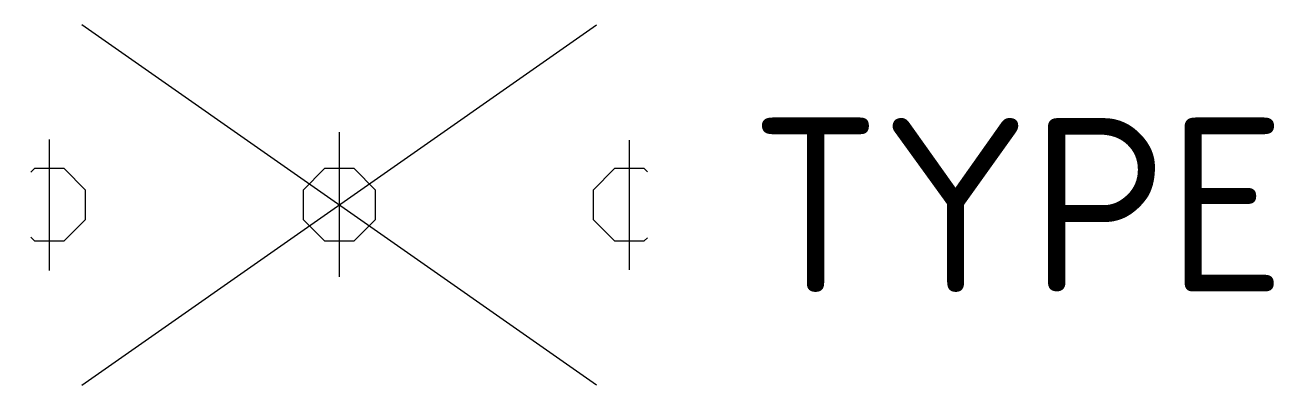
# Model space of a CAD drawing. Header units: metres. Extents: x -3.3 to 9.7, y -1.9 to 1.9.
import ezdxf
from ezdxf.enums import TextEntityAlignment as Align

# ---------------------------------------------------------------- set-up
doc = ezdxf.new("R2010")
doc.units = ezdxf.units.M
doc.layers.get('0').update_dxf_attribs({"lineweight": 25})
doc.styles.add('NLCS-ISO', font='NLCS-ISO.ttf')

msp = doc.modelspace()

# ---------------------------------------------------------------- hatches: boundary and pattern name
h = msp.add_hatch()
h.set_pattern_fill('AGR-HEESTERS-SO', color=256, scale=0.4, style=0, pattern_type=2)
h.set_pattern_definition([(0, (-0.1533, -0.3744), (0, 3), [0.3066, -2.6934]), (45, (0.1533, -0.3744), (0, 3), [0.3128, -3.9299]), (90, (0.3744, -0.1533), (-3, 2e-16), [0.3066, -2.6934]), (135, (0.3744, 0.1533), (-3, 2e-16), [0.3128, -3.9299]), (180, (0.1533, 0.3744), (-4e-16, -3), [0.3066, -2.6934]), (225, (-0.1533, 0.3744), (-5e-16, -3), [0.3128, -3.9299]), (270, (-0.3744, 0.1533), (3, -6e-16), [0.3066, -2.6934]), (315, (-0.3744, -0.1533), (3, -7e-16), [0.3128, -3.9299]), (90, (0, -0.746), (-3, 2e-16), [1.4978, -1.5018])])
edge = h.paths.add_edge_path()
edge.add_ellipse((0, 0), major_axis=(-3.25, 0), ratio=0.538462, start_angle=0, end_angle=360, ccw=False)

# ---------------------------------------------------------------- linework, layer by layer
for p, q in [((-2.662, -1.864), (2.662, 1.864)), ((2.662, -1.864), (-2.662, 1.864))]:
    msp.add_line(p, q)

# ---------------------------------------------------------------- texts
at = {"style": 'NLCS-ISO'}
msp.add_attdef('TYPE', text='', height=1.8, dxfattribs=at).set_placement((4.25, 0), align=Align.MIDDLE_LEFT)

doc.saveas('drawing.dxf')
